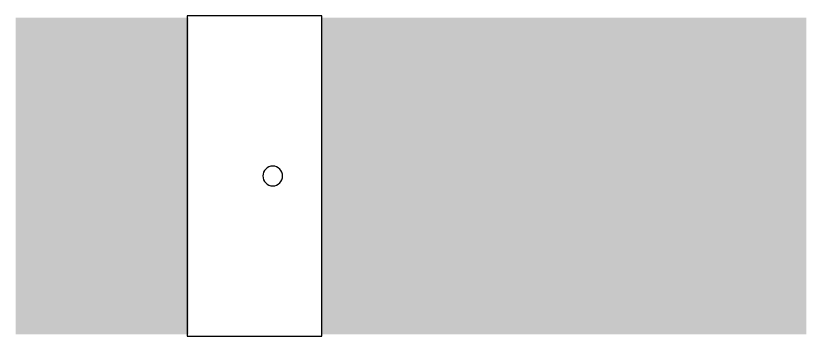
# Model space of a CAD drawing. Extents: x 295 to 953, y 10 to 290.
# Drawn here: x 597.9 to 663.9, y 117.4 to 144.2 of the extents above; entities that cross this region are included whole.
import ezdxf

# ---------------------------------------------------------------- set-up
doc = ezdxf.new("R2010")
doc.units = 0
doc.header["$LTSCALE"] = 5
doc.header["$MEASUREMENT"] = 0
doc.layers.add('13_C-SILK_GBR', color=7, linetype='CONTINUOUS')

msp = doc.modelspace()

# ---------------------------------------------------------------- linework, layer by layer
at = {"layer": '13_C-SILK_GBR'}
for p, q in [((623.444, 144.153), (612.183, 144.153)), ((612.183, 144.153), (612.183, 117.423)), ((623.444, 117.423), (623.444, 144.153)), ((612.183, 117.423), (623.444, 117.423))]:
    msp.add_line(p, q, dxfattribs=at)
for start, end in [(0, 180), (180, 0)]:
    msp.add_arc((619.328, 130.788), 0.825, start, end, dxfattribs=at)
for points in [[(597.878, 143.987), (597.878, 143.988), (612.315, 143.987), (597.878, 143.988)], [(597.878, 117.588), (597.878, 143.987), (612.315, 117.588), (612.315, 143.987)], [(623.453, 143.987), (623.453, 143.988), (663.878, 143.987), (623.453, 143.988)], [(623.453, 117.588), (623.453, 143.987), (663.878, 117.588), (663.878, 143.987)]]:
    msp.add_solid(points, dxfattribs=at)

doc.saveas('drawing.dxf')
